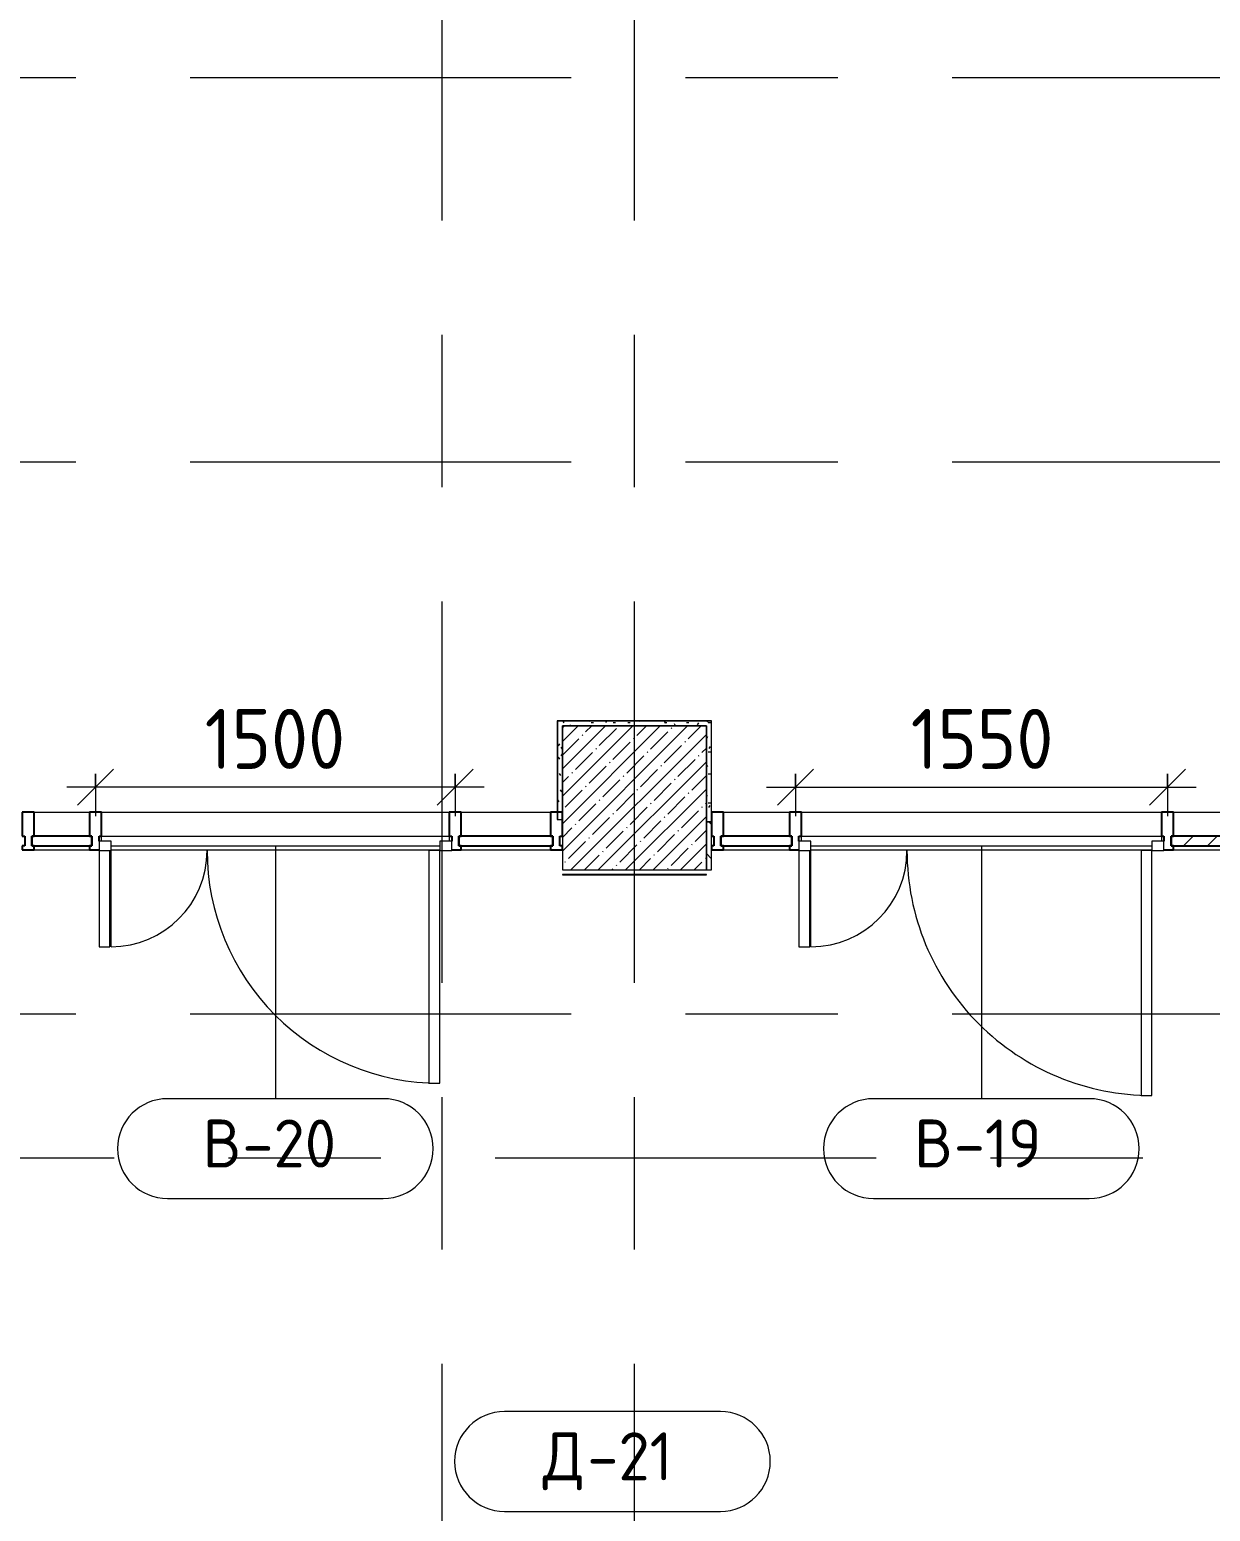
# Model space of a CAD drawing. Header units: millimetres. Extents: x 35848 to 85156, y -2706 to 28205.
# Drawn here: x 45941 to 50860, y 9028 to 15200 of the extents above; entities that cross this region are included whole.
import ezdxf

# ---------------------------------------------------------------- set-up
doc = ezdxf.new("R2010")
doc.units = ezdxf.units.MM
doc.linetypes.add('Осевая', pattern=[3175, 635, -476.25, 1587.5, -476.25])
for name, color, linetype, lineweight in [('A-ANNO-DIMS', 7, 'Continuous', 9), ('A-ANNO-DIMS-100', 7, 'Continuous', 9), ('A-DETL-GENF', 7, 'Continuous', 9), ('A-DOOR-IDEN', 7, 'Continuous', 9), ('A-GLAZ-CURT', 7, 'Continuous', 9), ('A-GLAZ-CURT-1', 7, 'Continuous', 25), ('A-GLAZ-CWMG', 7, 'Continuous', 9), ('A-GLAZ-CWMG-1', 7, 'Continuous', 25), ('A-WALL', 7, 'Continuous', 9), ('I-WALL', 7, 'Continuous', 9), ('S-COLS', 7, 'Continuous', 9), ('Оси-2', 7, 'Осевая', 9)]:
    doc.layers.add(name, color=color, linetype=linetype, lineweight=lineweight)
for name, color, linetype, lineweight, true_color in [('A-DOOR-1', 1, 'Continuous', 9, 0xff0000), ('A-DOOR-2', 1, 'Continuous', 13, 0xff0000), ('A-WALL-1', 7, 'Continuous', 9, 0x3c3c3c), ('A-WALL-FNSH-1', 7, 'Continuous', 9, 0x3c3c3c)]:
    doc.layers.add(name, color=color, linetype=linetype, lineweight=lineweight, true_color=true_color)
doc.styles.add('GOST Common', font='GOST_Common.ttf', dxfattribs={"height": 200})
doc.styles.add('ISOCPEUR', font='isocpeur.ttf', dxfattribs={"width": 0.9, "height": 250})
doc.dimstyles.new('ISO-2_5_0_9К_БОЛЬШОЙ', dxfattribs={"dimscale": 304.8, "dimtxt": 248.995294, "dimasz": 0.492126, "dimexe": 0.393701, "dimexo": 0.984252, "dimgap": 0, "dimtad": 1, "dimdec": 0, "dimrnd": 10, "dimzin": 0, "dimdsep": 46, "dimtxsty": 'ISOCPEUR', "dimblk1": 'OBLIQUE', "dimblk2": 'OBLIQUE', "dimsah": 1, "dimcen": 0.09, "dimdle": 0.393701, "dimazin": 0, "dimtfac": 1, "dimtdec": 4, "dimtix": 1, "dimtmove": 0, "dimatfit": 3, "dimfxl": 1, "dimtvp": 1, "dimtolj": 1, "dimtzin": 0, "dimarcsym": 2})
pattern_1 = [(0, (0, 0), (121.92, 30.48), [10.058, -81.382, 10.058, -81.382, -487.68]), (0, (0, 0), (121.92, 30.48), [-182.88, 10.058, -172.822, 10.058, -81.382, -213.36]), (0, (0, 0), (121.92, 30.48), [-457.2, 10.058, -50.902, 10.058, -142.342]), (120, (45.72, 15.24), (-87.356454, 90.345817), [10.058, -81.382, 10.058, -81.382, -487.68]), (120, (45.72, 15.24), (-87.356454, 90.345817), [-182.88, 10.058, -172.822, 10.058, -81.382, -213.36]), (120, (45.72, 15.24), (-87.356454, 90.345817), [-457.2, 10.058, -50.902, 10.058, -142.342]), (240, (60.96, 76.2), (-34.563546, -120.825817), [10.058, -81.382, 10.058, -81.382, -487.68]), (240, (60.96, 76.2), (-34.563546, -120.825817), [-182.88, 10.058, -172.822, 10.058, -81.382, -213.36]), (240, (60.96, 76.2), (-34.563546, -120.825817), [-457.2, 10.058, -50.902, 10.058, -142.342])]

# ---------------------------------------------------------------- blocks, each defined once
blk = doc.blocks.new('Прямоугольный импост - Импост структурный с накладкой - 160мм Темный-32467808-План заполнения и маркировки дверных проемов 1 этажа в осях 12-23')
at = {"layer": 'A-GLAZ-CWMG-1'}
for p, q in [((-50, 40), (-50, 140)), ((-50, 140), (0, 140)), ((0, 140), (0, 40)), ((-40, 40), (-50, 40)), ((-50, -17), (-50, 0)), ((-50, 0), (-40, 0)), ((-40, 0), (-40, 40)), ((-10, 40), (-10, 0)), ((0, 40), (-10, 40)), ((-10, 0), (0, 0)), ((0, 0), (0, -17)), ((0, -17), (-50, -17))]:
    blk.add_line(p, q, dxfattribs=at)
blk = doc.blocks.new('Системная панель - Стекло - 40мм-32784007-План заполнения и маркировки дверных проемов 1 этажа в осях 12-23')
at = {"layer": 'A-GLAZ-CURT-1'}
for p, q in [((147.5, 0), (-147.5, 0)), ((-147.5, 0), (-147.5, -40)), ((147.5, -40), (147.5, 0)), ((-147.5, -40), (147.5, -40))]:
    blk.add_line(p, q, dxfattribs=at)
blk = doc.blocks.new('Дверь_Витражная_остекление_ - В-19-32784442-План заполнения и маркировки дверных проемов 1 этажа в осях 12-23')
at = {"layer": 'A-DETL-GENF'}
for p, q in [((-665, 1040), (-710, 1040)), ((-710, 1040), (-710, 20)), ((-665, 20), (-665, 1040)), ((760, 420), (715, 420)), ((715, 420), (715, 20)), ((760, 20), (760, 420)), ((-710, 20), (-665, 20))]:
    blk.add_line(p, q, dxfattribs=at)
at = {"layer": 'A-DOOR-1'}
for p, q in [((-710, 1040), (-710, 20)), ((710, 420), (710, 20))]:
    blk.add_line(p, q, dxfattribs=at)
for centre, radius, start, end in [((-710, 20), 1020, 360, 90), ((710, 20), 400, 90, 180)]:
    blk.add_arc(centre, radius, start, end, dxfattribs=at)
at = {"layer": 'A-DOOR-2'}
for p, q in [((-710, 20), (-760, 20)), ((-760, 20), (-760, -20)), ((-710, -20), (-710, 20)), ((760, 20), (710, 20)), ((710, 20), (710, -20)), ((760, -20), (760, 20)), ((-760, -20), (-710, -20)), ((710, -20), (760, -20))]:
    blk.add_line(p, q, dxfattribs=at)
blk = doc.blocks.new('Прямоугольный импост - Импост структурный с накладкой - 160мм Темный-32784438-План заполнения и маркировки дверных проемов 1 этажа в осях 12-23')
at = {"layer": 'A-GLAZ-CWMG'}
for p, q in [((49156, 11940), (50656, 11940)), ((49156, 11820), (49156, 11840)), ((49156, 11840), (50656, 11840)), ((49196, 11800), (50616, 11800)), ((50656, 11840), (50656, 11820)), ((49196, 11783), (50616, 11783))]:
    blk.add_line(p, q, dxfattribs=at)
blk = doc.blocks.new('Системная панель - Стекло - 40мм-32784544-План заполнения и маркировки дверных проемов 1 этажа в осях 12-23')
at = {"layer": 'A-GLAZ-CURT'}
h = blk.add_hatch(dxfattribs=at)
h.set_pattern_fill('FP_63', color=256, style=0, pattern_type=2)
h.set_pattern_definition([(225, (51282.5, 11700), (282.8427, -282.8427), [200, -600]), (225, (51482.5, 11800), (282.8427, -282.8427), [600, -200]), (225, (51082.5, 11900), (282.8427, -282.8427), [200, -600])])
h.paths.add_polyline_path([(-486.5, 0), (-486.5, -40), (486.5, -40), (486.5, 0), (-249.4, 0)])
at = {"layer": 'A-GLAZ-CURT-1'}
for p, q in [((486.5, 0), (-486.5, 0)), ((-486.5, 0), (-486.5, -40)), ((486.5, -40), (486.5, 0)), ((-486.5, -40), (486.5, -40))]:
    blk.add_line(p, q, dxfattribs=at)
blk = doc.blocks.new('Прямоугольный импост - Импост структурный с накладкой - 160мм Темный-32784005-План заполнения и маркировки дверных проемов 1 этажа в осях 12-23')
at = {"layer": 'A-GLAZ-CWMG'}
for p, q in [((48831, 11940), (49106, 11940)), ((48831, 11783), (49106, 11783))]:
    blk.add_line(p, q, dxfattribs=at)
blk = doc.blocks.new('Прямоугольный импост - Импост структурный с накладкой - 160мм Темный-V59-План заполнения и маркировки дверных проемов 1 этажа в осях 12-23')
at = {"layer": 'A-GLAZ-CWMG-1'}
for p, q in [((-25, 40), (-25, 140)), ((-25, 140), (25, 140)), ((25, 140), (25, 40)), ((-15, 40), (-25, 40)), ((-25, -17), (-25, 0)), ((-25, 0), (-15, 0)), ((-15, 0), (-15, 40)), ((15, 40), (15, 20)), ((25, 40), (15, 40)), ((15, -17), (-25, -17))]:
    blk.add_line(p, q, dxfattribs=at)
blk = doc.blocks.new('Прямоугольный импост - Импост структурный с накладкой - 160мм Темный-V60-План заполнения и маркировки дверных проемов 1 этажа в осях 12-23')
at = {"layer": 'A-GLAZ-CWMG-1'}
for p, q in [((-25, 40), (-25, 140)), ((-25, 140), (25, 140)), ((25, 140), (25, 40)), ((-15, 40), (-25, 40)), ((-15, 20), (-15, 40)), ((15, 40), (15, 0)), ((25, 40), (15, 40)), ((15, 0), (25, 0)), ((25, 0), (25, -17)), ((25, -17), (-15, -17))]:
    blk.add_line(p, q, dxfattribs=at)
blk = doc.blocks.new('Прямоугольный импост - Импост структурный с накладкой - 160мм Темный-32784440-План заполнения и маркировки дверных проемов 1 этажа в осях 12-23')
at = {"layer": 'A-GLAZ-CWMG'}
for p, q in [((50706, 11940), (51659, 11940)), ((50706, 11783), (51659, 11783))]:
    blk.add_line(p, q, dxfattribs=at)
blk = doc.blocks.new('Системная панель - Стекло - 40мм-32785804-План заполнения и маркировки дверных проемов 1 этажа в осях 12-23')
at = {"layer": 'A-GLAZ-CURT'}
h = blk.add_hatch(dxfattribs=at)
h.set_pattern_fill('FP_64', color=256, style=0, pattern_type=2)
h.set_pattern_definition([(225, (46175, 11700), (282.8427, -282.8427), [200, -600]), (225, (46375, 11800), (282.8427, -282.8427), [600, -200]), (225, (45975, 11900), (282.8427, -282.8427), [200, -600])])
h.paths.add_polyline_path([(-125, 0), (-125, -40), (125, -40), (125, 0)])
at = {"layer": 'A-GLAZ-CURT-1'}
for p, q in [((125, 0), (-125, 0)), ((-125, 0), (-125, -40)), ((125, -40), (125, 0)), ((-125, -40), (125, -40))]:
    blk.add_line(p, q, dxfattribs=at)
blk = doc.blocks.new('Дверь_Витражная_остекление_ - В-9-32786634-План заполнения и маркировки дверных проемов 1 этажа в осях 12-23')
at = {"layer": 'A-DETL-GENF'}
for p, q in [((-639.5, 989), (-684.5, 989)), ((-684.5, 989), (-684.5, 20)), ((-639.5, 20), (-639.5, 989)), ((734.5, 420), (689.5, 420)), ((689.5, 420), (689.5, 20)), ((734.5, 20), (734.5, 420)), ((-684.5, 20), (-639.5, 20))]:
    blk.add_line(p, q, dxfattribs=at)
at = {"layer": 'A-DOOR-1'}
for p, q in [((-684.5, 989), (-684.5, 20)), ((684.5, 420), (684.5, 20))]:
    blk.add_line(p, q, dxfattribs=at)
for centre, radius, start, end in [((-684.5, 20), 969, 360, 90), ((684.5, 20), 400, 90, 180)]:
    blk.add_arc(centre, radius, start, end, dxfattribs=at)
at = {"layer": 'A-DOOR-2'}
for p, q in [((-684.5, 20), (-734.5, 20)), ((-734.5, 20), (-734.5, -20)), ((-684.5, -20), (-684.5, 20)), ((734.5, 20), (684.5, 20)), ((684.5, 20), (684.5, -20)), ((734.5, -20), (734.5, 20)), ((-734.5, -20), (-684.5, -20)), ((684.5, -20), (734.5, -20))]:
    blk.add_line(p, q, dxfattribs=at)
blk = doc.blocks.new('Прямоугольный импост - Импост структурный с накладкой - 160мм Темный-32786259-План заполнения и маркировки дверных проемов 1 этажа в осях 12-23')
at = {"layer": 'A-GLAZ-CWMG'}
for p, q in [((46240, 11940), (47689, 11940)), ((46240, 11820), (46240, 11840)), ((46240, 11840), (47689, 11840)), ((46280, 11800), (47649, 11800)), ((47689, 11840), (47689, 11820)), ((46280, 11783), (47649, 11783))]:
    blk.add_line(p, q, dxfattribs=at)
blk = doc.blocks.new('Системная панель - Стекло - 40мм-32786365-План заполнения и маркировки дверных проемов 1 этажа в осях 12-23')
at = {"layer": 'A-GLAZ-CURT-1'}
for p, q in [((195.5, 0), (-195.5, 0)), ((-195.5, 0), (-195.5, -40)), ((195.5, -40), (195.5, 0)), ((-195.5, -40), (195.5, -40))]:
    blk.add_line(p, q, dxfattribs=at)
blk = doc.blocks.new('Прямоугольный импост - Импост структурный с накладкой - 160мм Темный-32785802-План заполнения и маркировки дверных проемов 1 этажа в осях 12-23')
at = {"layer": 'A-GLAZ-CWMG'}
for p, q in [((45960, 11940), (46190, 11940)), ((45960, 11783), (46190, 11783))]:
    blk.add_line(p, q, dxfattribs=at)
blk = doc.blocks.new('Прямоугольный импост - Импост структурный с накладкой - 160мм Темный-32786261-План заполнения и маркировки дверных проемов 1 этажа в осях 12-23')
at = {"layer": 'A-GLAZ-CWMG'}
for p, q in [((47739, 11940), (48110, 11940)), ((47739, 11783), (48110, 11783))]:
    blk.add_line(p, q, dxfattribs=at)
blk = doc.blocks.new('Прямоугольный импост - Импост структурный с накладкой - 160мм Темный-30755843-План заполнения и маркировки дверных проемов 1 этажа в осях 12-23')
at = {"layer": 'A-GLAZ-CWMG-1'}
for p, q in [((0, 140), (-50, 140)), ((-50, 140), (-50, 40)), ((0, 40), (0, 140)), ((-50, 40), (-40, 40)), ((-40, 0), (-50, 0)), ((-50, 0), (-50, -17)), ((-40, 40), (-40, 0)), ((-10, 0), (-10, 40)), ((-10, 40), (0, 40)), ((0, 0), (-10, 0)), ((0, -17), (0, 0)), ((-50, -17), (0, -17))]:
    blk.add_line(p, q, dxfattribs=at)
blk = doc.blocks.new('М_двери - Типоразмер_рамка-25223575-План заполнения и маркировки дверных проемов 1 этажа в осях 12-23')
at = {"layer": 'A-DOOR-IDEN'}
for p, q in [((4.496, 2.08), (-4.496, 2.08)), ((-4.496, -2.08), (4.496, -2.08))]:
    blk.add_line(p, q, dxfattribs=at)
for centre, start, end in [((-4.496, 0), 90, 270), ((4.496, 0), 270, 90)]:
    blk.add_arc(centre, 2.08, start, end, dxfattribs=at)
blk = doc.blocks.new('DIMBLOCK77-План заполнения и маркировки дверных проемов 1 этажа в осях 12-23')
at = {"layer": 'A-ANNO-DIMS-100', "lineweight": 20}
for p, q in [((49131, 12044.1), (49206, 12119.1)), ((50681, 12044.1), (50756, 12119.1)), ((49131, 12044.1), (49056, 11969.1)), ((50681, 12044.1), (50606, 11969.1))]:
    blk.add_line(p, q, dxfattribs=at)
at = {"layer": 'A-ANNO-DIMS-100'}
for p, q in [((49131, 12100), (49131, 11924.1)), ((49131, 12044.1), (49131, 12100)), ((50681, 12100), (50681, 11924.1)), ((50681, 12044.1), (50681, 12100)), ((49011, 12044.1), (50801, 12044.1))]:
    blk.add_line(p, q, dxfattribs=at)
at = {"layer": 'A-ANNO-DIMS-100', "color": 0, "insert": (49611.5, 12370.7), "char_height": 250, "width": 706.764, "attachment_point": 1, "line_spacing_factor": 1.149209, "style": 'ISOCPEUR'}
blk.add_mtext('1550', dxfattribs=at)
blk = doc.blocks.new('_Oblique')
at = {"color": 0, "linetype": 'ByBlock', "lineweight": -2}
blk.add_line((-0.5, -0.5), (0.5, 0.5), dxfattribs=at)
blk = doc.blocks.new('DIMBLOCK78-План заполнения и маркировки дверных проемов 1 этажа в осях 12-23')
at = {"layer": 'A-ANNO-DIMS-100', "lineweight": 20}
for p, q in [((46215, 12044.1), (46290, 12119.1)), ((47714, 12044.1), (47789, 12119.1)), ((46215, 12044.1), (46140, 11969.1)), ((47714, 12044.1), (47639, 11969.1))]:
    blk.add_line(p, q, dxfattribs=at)
at = {"layer": 'A-ANNO-DIMS-100'}
for p, q in [((46215, 12100), (46215, 11924.1)), ((46215, 12044.1), (46215, 12100)), ((47714, 12100), (47714, 11924.1)), ((47714, 12044.1), (47714, 12100)), ((47834, 12044.1), (46095, 12044.1))]:
    blk.add_line(p, q, dxfattribs=at)
at = {"layer": 'A-ANNO-DIMS-100', "color": 0, "insert": (46670, 12370.7), "char_height": 250, "width": 706.764, "attachment_point": 1, "line_spacing_factor": 1.149209, "style": 'ISOCPEUR'}
blk.add_mtext('1500', dxfattribs=at)

msp = doc.modelspace()

# ---------------------------------------------------------------- hatches: boundary and pattern name
at = {"layer": 'I-WALL'}
h = msp.add_hatch(dxfattribs=at)
h.set_pattern_fill('FP_58', color=256, style=0, pattern_type=2)
h.set_pattern_definition(pattern_1)
h.paths.add_polyline_path([(48160, 12300), (48760, 12300), (48760, 12320), (48140, 12320), (48140, 12300)])
h = msp.add_hatch(dxfattribs=at)
h.set_pattern_fill('FP_58', color=256, style=0, pattern_type=2)
h.set_pattern_definition(pattern_1)
h.paths.add_polyline_path([(48140, 11910), (48160, 11910), (48160, 12300), (48140, 12300)])
h = msp.add_hatch(dxfattribs=at)
h.set_pattern_fill('FP_58', color=256, style=0, pattern_type=2)
h.set_pattern_definition(pattern_1)
h.paths.add_polyline_path([(48780, 11900), (48780, 12320), (48760, 12320), (48760, 11900)])
h = msp.add_hatch(dxfattribs=at)
h.set_pattern_fill('FP_20', color=256, style=0, pattern_type=2)
h.set_pattern_definition([(135, (0, 0), (-70.71068, -70.71068), [])])
h.paths.add_polyline_path([(48781, 11700), (48780, 11900), (48760, 11900), (48760, 11700)])
at = {"layer": 'S-COLS'}
h = msp.add_hatch(dxfattribs=at)
h.set_pattern_fill('FP_1', color=256, style=0, pattern_type=2)
h.set_pattern_definition([(45, (0, 0), (-57.02463, 57.02463), []), (45, (57.025, 0), (-57.02463, 57.02463), [100.806, -20.161, 3.353, -16.808])])
h.paths.add_polyline_path([(48527, 11700), (48760, 11700), (48760, 12300), (48160, 12300), (48160, 11700)])

# ---------------------------------------------------------------- linework, layer by layer
at = {"layer": 'A-DOOR-IDEN'}
for p, q in [((46964.5, 11800), (46964.5, 10747)), ((49906, 11800), (49906, 10747))]:
    msp.add_line(p, q, dxfattribs=at)
at = {"layer": 'A-WALL'}
msp.add_line((48760, 11900), (48760, 11700), dxfattribs=at)
at = {"layer": 'A-WALL-1'}
for p, q in [((48780, 12320), (48140, 12320)), ((48140, 12320), (48140, 11910)), ((48160, 12300), (48760, 12300)), ((48160, 11910), (48160, 12300)), ((48760, 12300), (48760, 11900)), ((48140, 11910), (48160, 11910)), ((48781, 11900), (48760, 11900)), ((48760, 11900), (48780, 11900)), ((48781, 11700), (48781, 11900)), ((48760, 11700), (48781, 11700))]:
    msp.add_line(p, q, dxfattribs=at)
at = {"layer": 'A-WALL-FNSH-1'}
for p, q in [((48781, 12321), (48139, 12321)), ((48139, 12321), (48139, 11910)), ((48780, 12320), (48780, 11900)), ((48781, 11900), (48781, 12321)), ((48139, 11910), (48140, 11910)), ((48760, 11680), (48160, 11680)), ((48160, 11680), (48160, 11679)), ((48160, 11679), (48760, 11679)), ((48760, 11679), (48760, 11680))]:
    msp.add_line(p, q, dxfattribs=at)
at = {"layer": 'S-COLS'}
for p, q in [((48760, 12300), (48160, 12300)), ((48160, 12300), (48160, 11700)), ((48760, 11900), (48760, 12300)), ((48760, 11700), (48760, 11900)), ((48160, 11700), (48760, 11700))]:
    msp.add_line(p, q, dxfattribs=at)
at = {"layer": 'Оси-2'}
for p, q in [((47660, 593.7), (47660, 24898.1)), ((48460, 593.7), (48460, 24898.1)), ((39148.5, 15000), (81460, 15000)), ((39148.5, 13400), (81460, 13400)), ((39148.5, 11100), (82060, 11100)), ((40418.5, 10500), (82060, 10500))]:
    msp.add_line(p, q, dxfattribs=at)

# ---------------------------------------------------------------- block references
at = {"layer": 'A-DOOR-1', "rotation": 180}
for name, p in [('Дверь_Витражная_остекление_ - В-9-32786634-План заполнения и маркировки дверных проемов 1 этажа в осях 12-23', (46964.5, 11800)), ('Дверь_Витражная_остекление_ - В-19-32784442-План заполнения и маркировки дверных проемов 1 этажа в осях 12-23', (49906, 11800))]:
    msp.add_blockref(name, p, dxfattribs=at)
at = {"layer": 'A-DOOR-IDEN', "xscale": 99.99999999999993, "yscale": 99.99999999999993, "zscale": 99.99999999999993}
for p in [(46964.5, 10538.9), (49906, 10538.9), (48368.8, 9235.8)]:
    msp.add_blockref('М_двери - Типоразмер_рамка-25223575-План заполнения и маркировки дверных проемов 1 этажа в осях 12-23', p, dxfattribs=at)
at = {"layer": 'A-GLAZ-CURT', "rotation": 180}
for name, p in [('Системная панель - Стекло - 40мм-32785804-План заполнения и маркировки дверных проемов 1 этажа в осях 12-23', (46075, 11800)), ('Системная панель - Стекло - 40мм-32786365-План заполнения и маркировки дверных проемов 1 этажа в осях 12-23', (47924.5, 11800)), ('Системная панель - Стекло - 40мм-32784007-План заполнения и маркировки дверных проемов 1 этажа в осях 12-23', (48968.5, 11800)), ('Системная панель - Стекло - 40мм-32784544-План заполнения и маркировки дверных проемов 1 этажа в осях 12-23', (51182.5, 11800))]:
    msp.add_blockref(name, p, dxfattribs=at)
at = {"layer": 'A-GLAZ-CWMG', "extrusion": (0, 0, -1)}
for name, p in [('Прямоугольный импост - Импост структурный с накладкой - 160мм Темный-32467808-План заполнения и маркировки дверных проемов 1 этажа в осях 12-23', (-45910, 11800)), ('Прямоугольный импост - Импост структурный с накладкой - 160мм Темный-V60-План заполнения и маркировки дверных проемов 1 этажа в осях 12-23', (-46215, 11800)), ('Прямоугольный импост - Импост структурный с накладкой - 160мм Темный-V59-План заполнения и маркировки дверных проемов 1 этажа в осях 12-23', (-47714, 11800)), ('Прямоугольный импост - Импост структурный с накладкой - 160мм Темный-32467808-План заполнения и маркировки дверных проемов 1 этажа в осях 12-23', (-48781, 11800)), ('Прямоугольный импост - Импост структурный с накладкой - 160мм Темный-V60-План заполнения и маркировки дверных проемов 1 этажа в осях 12-23', (-49131, 11800)), ('Прямоугольный импост - Импост структурный с накладкой - 160мм Темный-V59-План заполнения и маркировки дверных проемов 1 этажа в осях 12-23', (-50681, 11800))]:
    msp.add_blockref(name, p, dxfattribs=at)
at = {"layer": 'A-GLAZ-CWMG'}
for name, p in [('Прямоугольный импост - Импост структурный с накладкой - 160мм Темный-32785802-План заполнения и маркировки дверных проемов 1 этажа в осях 12-23', (0, 0)), ('Прямоугольный импост - Импост структурный с накладкой - 160мм Темный-32786259-План заполнения и маркировки дверных проемов 1 этажа в осях 12-23', (0, 0)), ('Прямоугольный импост - Импост структурный с накладкой - 160мм Темный-32786261-План заполнения и маркировки дверных проемов 1 этажа в осях 12-23', (0, 0)), ('Прямоугольный импост - Импост структурный с накладкой - 160мм Темный-30755843-План заполнения и маркировки дверных проемов 1 этажа в осях 12-23', (48160, 11800)), ('Прямоугольный импост - Импост структурный с накладкой - 160мм Темный-32784005-План заполнения и маркировки дверных проемов 1 этажа в осях 12-23', (0, 0)), ('Прямоугольный импост - Импост структурный с накладкой - 160мм Темный-32784438-План заполнения и маркировки дверных проемов 1 этажа в осях 12-23', (0, 0)), ('Прямоугольный импост - Импост структурный с накладкой - 160мм Темный-32784440-План заполнения и маркировки дверных проемов 1 этажа в осях 12-23', (0, 0))]:
    msp.add_blockref(name, p, dxfattribs=at)

# ---------------------------------------------------------------- texts
at = {"layer": 'A-DOOR-IDEN', "char_height": 200, "attachment_point": 1, "style": 'GOST Common'}
for s, insert, width in [('\\fGOST Common|b0|i0|c204|p34|;В', (46661.3, 10660.2), 200.422), ('-20', (46826.6, 10660.2), 529.114), ('\\fGOST Common|b0|i0|c204|p34|;В', (49625.8, 10660.2), 200.422), ('-19', (49791.1, 10660.2), 472.996), ('\\fGOST Common|b0|i0|c204|p34|;Д', (48078.6, 9357), 224.472), ('-21', (48263.8, 9357), 472.996)]:
    msp.add_mtext(s, dxfattribs=dict(at, insert=insert, width=width))

# ---------------------------------------------------------------- dimensions: what is measured, and where the dimension line sits
at = {"layer": 'A-ANNO-DIMS'}
for base, p1, p2, override, picture, middle in [((46215, 12044.1), (47714, 11800), (46215, 11800), {"dimpost": '<>', "dimfxl": 1499}, 'DIMBLOCK78-План заполнения и маркировки дверных проемов 1 этажа в осях 12-23', (46964.5, 12169.1)), ((50681, 12044.1), (49131, 11800), (50681, 11800), {"dimpost": '<>', "dimfxl": 1550}, 'DIMBLOCK77-План заполнения и маркировки дверных проемов 1 этажа в осях 12-23', (49906, 12169.1))]:
    dim = msp.add_linear_dim(base=base, p1=p1, p2=p2, dimstyle='ISO-2_5_0_9К_БОЛЬШОЙ', override=override, dxfattribs=at)
    dim.commit()
    dim.dimension.update_dxf_attribs({"geometry": picture, "text_midpoint": middle})

doc.saveas('drawing.dxf')
